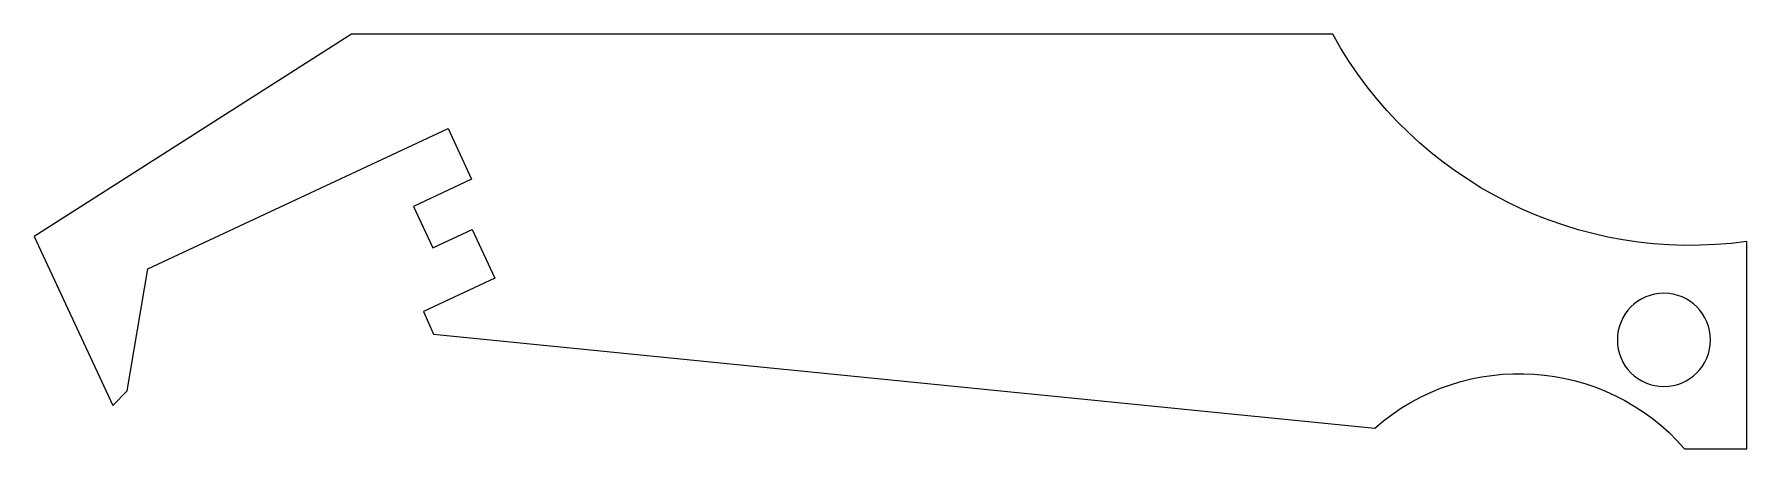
# Model space of a CAD drawing. Header units: millimetres. Extents: x 108.3 to 188.7, y 95.4 to 114.8.
import ezdxf

# ---------------------------------------------------------------- set-up
doc = ezdxf.new("R2010")
doc.units = ezdxf.units.MM
doc.header["$MEASUREMENT"] = 0
doc.layers.add('Ebene 1', color=7, linetype='Continuous', lineweight=0)

# ---------------------------------------------------------------- blocks, each defined once
blk = doc.blocks.new('Block_0')
at = {"layer": 'Ebene 1', "color": 254, "lineweight": 25}
blk.add_line((188.718, 95.409), (188.718, 95.409), dxfattribs=at)
blk = doc.blocks.new('Block_1')
at = {"layer": 'Ebene 1', "color": 254, "lineweight": 25}
blk.add_line((188.718, 105.128), (188.718, 105.128), dxfattribs=at)
blk = doc.blocks.new('Block_2')
at = {"layer": 'Ebene 1', "color": 254, "lineweight": 25}
blk.add_line((169.279, 114.847), (169.279, 114.847), dxfattribs=at)
blk = doc.blocks.new('Block_3')
at = {"layer": 'Ebene 1', "color": 254, "lineweight": 25}
blk.add_line((123.208, 114.847), (123.208, 114.847), dxfattribs=at)
blk = doc.blocks.new('Block_4')
at = {"layer": 'Ebene 1', "color": 254, "lineweight": 25}
blk.add_line((108.321, 105.366), (108.321, 105.366), dxfattribs=at)
blk = doc.blocks.new('Block_5')
at = {"layer": 'Ebene 1', "color": 254, "lineweight": 25}
blk.add_line((112.018, 97.439), (112.018, 97.439), dxfattribs=at)
blk = doc.blocks.new('Block_6')
at = {"layer": 'Ebene 1', "color": 254, "lineweight": 25}
blk.add_line((112.68, 98.12), (112.68, 98.12), dxfattribs=at)
blk = doc.blocks.new('Block_7')
at = {"layer": 'Ebene 1', "color": 254, "lineweight": 25}
blk.add_line((113.652, 103.852), (113.652, 103.852), dxfattribs=at)
blk = doc.blocks.new('Block_8')
at = {"layer": 'Ebene 1', "color": 254, "lineweight": 25}
blk.add_line((127.746, 110.424), (127.746, 110.424), dxfattribs=at)
blk = doc.blocks.new('Block_9')
at = {"layer": 'Ebene 1', "color": 254, "lineweight": 25}
blk.add_line((128.855, 108.046), (128.855, 108.046), dxfattribs=at)
blk = doc.blocks.new('Block_10')
at = {"layer": 'Ebene 1', "color": 254, "lineweight": 25}
blk.add_line((126.124, 106.773), (126.124, 106.773), dxfattribs=at)
blk = doc.blocks.new('Block_11')
at = {"layer": 'Ebene 1', "color": 254, "lineweight": 25}
blk.add_line((127.028, 104.835), (127.028, 104.835), dxfattribs=at)
blk = doc.blocks.new('Block_12')
at = {"layer": 'Ebene 1', "color": 254, "lineweight": 25}
blk.add_line((128.877, 105.697), (128.877, 105.697), dxfattribs=at)
blk = doc.blocks.new('Block_13')
at = {"layer": 'Ebene 1', "color": 254, "lineweight": 25}
blk.add_line((129.945, 103.407), (129.945, 103.407), dxfattribs=at)
blk = doc.blocks.new('Block_14')
at = {"layer": 'Ebene 1', "color": 254, "lineweight": 25}
blk.add_line((126.598, 101.846), (126.598, 101.846), dxfattribs=at)
blk = doc.blocks.new('Block_15')
at = {"layer": 'Ebene 1', "color": 254, "lineweight": 25}
blk.add_line((127.068, 100.779), (127.068, 100.779), dxfattribs=at)
blk = doc.blocks.new('Block_16')
at = {"layer": 'Ebene 1', "color": 254, "lineweight": 25}
blk.add_line((185.802, 95.409), (185.802, 95.409), dxfattribs=at)
blk = doc.blocks.new('Block_17')
at = {"layer": 'Ebene 1', "color": 254, "lineweight": 25}
blk.add_line((171.256, 96.38), (171.256, 96.38), dxfattribs=at)
blk = doc.blocks.new('Block_18')
at = {"layer": 'Ebene 1', "color": 254, "lineweight": 25}
blk.add_open_spline([(182.643, 100.511), (182.643, 99.303), (183.622, 98.324), (184.83, 98.324), (186.038, 98.324), (187.017, 99.303), (187.017, 100.511)], degree=3, knots=[0, 0, 0, 0, 1, 1, 1, 2, 2, 2, 2], dxfattribs=at)
blk = doc.blocks.new('Block_19')
at = {"layer": 'Ebene 1', "color": 254, "lineweight": 25}
blk.add_line((185.802, 95.409), (188.718, 95.409), dxfattribs=at)
blk = doc.blocks.new('Block_20')
at = {"layer": 'Ebene 1', "color": 254, "lineweight": 25}
blk.add_line((188.718, 95.409), (188.718, 105.128), dxfattribs=at)
blk = doc.blocks.new('Block_21')
at = {"layer": 'Ebene 1', "color": 254, "lineweight": 25}
blk.add_open_spline([(188.718, 105.128), (180.851, 104.03), (173.121, 107.895), (169.279, 114.847)], degree=3, dxfattribs=at)
blk = doc.blocks.new('Block_22')
at = {"layer": 'Ebene 1', "color": 254, "lineweight": 25}
blk.add_line((169.279, 114.847), (123.208, 114.847), dxfattribs=at)
blk = doc.blocks.new('Block_23')
at = {"layer": 'Ebene 1', "color": 254, "lineweight": 25}
blk.add_line((123.208, 114.847), (108.321, 105.366), dxfattribs=at)
blk = doc.blocks.new('Block_24')
at = {"layer": 'Ebene 1', "color": 254, "lineweight": 25}
blk.add_line((108.321, 105.366), (112.018, 97.439), dxfattribs=at)
blk = doc.blocks.new('Block_25')
at = {"layer": 'Ebene 1', "color": 254, "lineweight": 25}
blk.add_line((112.018, 97.439), (112.68, 98.12), dxfattribs=at)
blk = doc.blocks.new('Block_26')
at = {"layer": 'Ebene 1', "color": 254, "lineweight": 25}
blk.add_line((112.68, 98.12), (113.652, 103.852), dxfattribs=at)
blk = doc.blocks.new('Block_27')
at = {"layer": 'Ebene 1', "color": 254, "lineweight": 25}
blk.add_line((113.652, 103.852), (127.746, 110.424), dxfattribs=at)
blk = doc.blocks.new('Block_28')
at = {"layer": 'Ebene 1', "color": 254, "lineweight": 25}
blk.add_line((127.746, 110.424), (128.855, 108.046), dxfattribs=at)
blk = doc.blocks.new('Block_29')
at = {"layer": 'Ebene 1', "color": 254, "lineweight": 25}
blk.add_line((128.855, 108.046), (126.124, 106.773), dxfattribs=at)
blk = doc.blocks.new('Block_30')
at = {"layer": 'Ebene 1', "color": 254, "lineweight": 25}
blk.add_line((126.124, 106.773), (127.028, 104.835), dxfattribs=at)
blk = doc.blocks.new('Block_31')
at = {"layer": 'Ebene 1', "color": 254, "lineweight": 25}
blk.add_line((127.028, 104.835), (128.877, 105.697), dxfattribs=at)
blk = doc.blocks.new('Block_32')
at = {"layer": 'Ebene 1', "color": 254, "lineweight": 25}
blk.add_line((128.877, 105.697), (129.945, 103.407), dxfattribs=at)
blk = doc.blocks.new('Block_33')
at = {"layer": 'Ebene 1', "color": 254, "lineweight": 25}
blk.add_line((129.945, 103.407), (126.598, 101.846), dxfattribs=at)
blk = doc.blocks.new('Block_34')
at = {"layer": 'Ebene 1', "color": 254, "lineweight": 25}
blk.add_line((126.598, 101.846), (127.068, 100.779), dxfattribs=at)
blk = doc.blocks.new('Block_35')
at = {"layer": 'Ebene 1', "color": 254, "lineweight": 25}
blk.add_line((127.068, 100.779), (171.256, 96.38), dxfattribs=at)
blk = doc.blocks.new('Block_36')
at = {"layer": 'Ebene 1', "color": 254, "lineweight": 25}
blk.add_open_spline([(171.256, 96.38), (175.541, 100.129), (182.053, 99.694), (185.802, 95.409)], degree=3, dxfattribs=at)
blk = doc.blocks.new('Block_37')
at = {"layer": 'Ebene 1', "color": 254, "lineweight": 25}
blk.add_open_spline([(182.643, 100.511), (182.643, 99.303), (183.622, 98.324), (184.83, 98.324), (186.038, 98.324), (187.017, 99.303), (187.017, 100.511)], degree=3, knots=[0, 0, 0, 0, 1, 1, 1, 2, 2, 2, 2], dxfattribs=at)
blk = doc.blocks.new('Block_38')
at = {"layer": 'Ebene 1', "color": 254, "lineweight": 25}
blk.add_line((185.802, 95.409), (188.718, 95.409), dxfattribs=at)
blk = doc.blocks.new('Block_39')
at = {"layer": 'Ebene 1', "color": 254, "lineweight": 25}
blk.add_open_spline([(171.256, 96.38), (175.541, 100.129), (182.053, 99.694), (185.802, 95.409)], degree=3, dxfattribs=at)
blk = doc.blocks.new('Block_40')
at = {"layer": 'Ebene 1', "color": 254, "lineweight": 25}
blk.add_line((127.068, 100.779), (171.256, 96.38), dxfattribs=at)
blk = doc.blocks.new('Block_41')
at = {"layer": 'Ebene 1', "color": 254, "lineweight": 25}
blk.add_line((126.598, 101.846), (127.068, 100.779), dxfattribs=at)
blk = doc.blocks.new('Block_42')
at = {"layer": 'Ebene 1', "color": 254, "lineweight": 25}
blk.add_line((129.945, 103.407), (126.598, 101.846), dxfattribs=at)
blk = doc.blocks.new('Block_43')
at = {"layer": 'Ebene 1', "color": 254, "lineweight": 25}
blk.add_line((128.877, 105.697), (129.945, 103.407), dxfattribs=at)
blk = doc.blocks.new('Block_44')
at = {"layer": 'Ebene 1', "color": 254, "lineweight": 25}
blk.add_line((127.028, 104.835), (128.877, 105.697), dxfattribs=at)
blk = doc.blocks.new('Block_45')
at = {"layer": 'Ebene 1', "color": 254, "lineweight": 25}
blk.add_line((126.124, 106.773), (127.028, 104.835), dxfattribs=at)
blk = doc.blocks.new('Block_46')
at = {"layer": 'Ebene 1', "color": 254, "lineweight": 25}
blk.add_line((128.855, 108.046), (126.124, 106.773), dxfattribs=at)
blk = doc.blocks.new('Block_47')
at = {"layer": 'Ebene 1', "color": 254, "lineweight": 25}
blk.add_line((127.746, 110.424), (128.855, 108.046), dxfattribs=at)
blk = doc.blocks.new('Block_48')
at = {"layer": 'Ebene 1', "color": 254, "lineweight": 25}
blk.add_line((113.652, 103.852), (127.746, 110.424), dxfattribs=at)
blk = doc.blocks.new('Block_49')
at = {"layer": 'Ebene 1', "color": 254, "lineweight": 25}
blk.add_line((112.68, 98.12), (113.652, 103.852), dxfattribs=at)
blk = doc.blocks.new('Block_50')
at = {"layer": 'Ebene 1', "color": 254, "lineweight": 25}
blk.add_line((112.018, 97.439), (112.68, 98.12), dxfattribs=at)
blk = doc.blocks.new('Block_51')
at = {"layer": 'Ebene 1', "color": 254, "lineweight": 25}
blk.add_line((108.321, 105.366), (112.018, 97.439), dxfattribs=at)
blk = doc.blocks.new('Block_52')
at = {"layer": 'Ebene 1', "color": 254, "lineweight": 25}
blk.add_line((123.208, 114.847), (108.321, 105.366), dxfattribs=at)
blk = doc.blocks.new('Block_53')
at = {"layer": 'Ebene 1', "color": 254, "lineweight": 25}
blk.add_line((169.279, 114.847), (123.208, 114.847), dxfattribs=at)
blk = doc.blocks.new('Block_54')
at = {"layer": 'Ebene 1', "color": 254, "lineweight": 25}
blk.add_open_spline([(188.718, 105.128), (180.851, 104.03), (173.121, 107.895), (169.279, 114.847)], degree=3, dxfattribs=at)
blk = doc.blocks.new('Block_55')
at = {"layer": 'Ebene 1', "color": 254, "lineweight": 25}
blk.add_line((188.718, 95.409), (188.718, 105.128), dxfattribs=at)
blk = doc.blocks.new('Block_56')
at = {"layer": 'Ebene 1', "color": 254, "lineweight": 25}
blk.add_line((182.643, 100.511), (182.643, 100.511), dxfattribs=at)
blk = doc.blocks.new('Block_57')
at = {"layer": 'Ebene 1', "color": 254, "lineweight": 25}
blk.add_open_spline([(187.017, 100.511), (187.017, 101.719), (186.038, 102.698), (184.83, 102.698), (183.622, 102.698), (182.643, 101.719), (182.643, 100.511)], degree=3, knots=[0, 0, 0, 0, 1, 1, 1, 2, 2, 2, 2], dxfattribs=at)
blk = doc.blocks.new('Block_58')
at = {"layer": 'Ebene 1', "color": 254, "lineweight": 25}
blk.add_line((187.017, 100.511), (187.017, 100.511), dxfattribs=at)
blk = doc.blocks.new('Block_59')
at = {"layer": 'Ebene 1', "color": 254, "lineweight": 25}
blk.add_open_spline([(187.017, 100.511), (187.017, 101.719), (186.038, 102.698), (184.83, 102.698), (183.622, 102.698), (182.643, 101.719), (182.643, 100.511)], degree=3, knots=[0, 0, 0, 0, 1, 1, 1, 2, 2, 2, 2], dxfattribs=at)
blk = doc.blocks.new('Block_60')
at = {"layer": 'Ebene 1', "color": 254, "lineweight": 25}
blk.add_line((183.061, 99.226), (183.061, 99.226), dxfattribs=at)
blk = doc.blocks.new('Block_61')
at = {"layer": 'Ebene 1', "color": 254, "lineweight": 25}
blk.add_line((184.154, 98.431), (184.154, 98.431), dxfattribs=at)
blk = doc.blocks.new('Block_62')
at = {"layer": 'Ebene 1', "color": 254, "lineweight": 25}
blk.add_line((185.506, 98.431), (185.506, 98.431), dxfattribs=at)
blk = doc.blocks.new('Block_63')
at = {"layer": 'Ebene 1', "color": 254, "lineweight": 25}
blk.add_line((186.599, 99.226), (186.599, 99.226), dxfattribs=at)
blk = doc.blocks.new('Block_64')
at = {"layer": 'Ebene 1', "color": 254, "lineweight": 25}
blk.add_line((181.083, 105.603), (181.083, 105.603), dxfattribs=at)
blk = doc.blocks.new('Block_65')
at = {"layer": 'Ebene 1', "color": 254, "lineweight": 25}
blk.add_line((174.24, 109.024), (174.24, 109.024), dxfattribs=at)
blk = doc.blocks.new('Block_66')
at = {"layer": 'Ebene 1', "color": 254, "lineweight": 25}
blk.add_line((176.044, 98.735), (176.044, 98.735), dxfattribs=at)
blk = doc.blocks.new('Block_67')
at = {"layer": 'Ebene 1', "color": 254, "lineweight": 25}
blk.add_line((181.369, 98.379), (181.369, 98.379), dxfattribs=at)
blk = doc.blocks.new('Block_68')
at = {"layer": 'Ebene 1', "color": 254, "lineweight": 25}
blk.add_line((186.599, 101.797), (186.599, 101.797), dxfattribs=at)
blk = doc.blocks.new('Block_69')
at = {"layer": 'Ebene 1', "color": 254, "lineweight": 25}
blk.add_line((185.506, 102.591), (185.506, 102.591), dxfattribs=at)
blk = doc.blocks.new('Block_70')
at = {"layer": 'Ebene 1', "color": 254, "lineweight": 25}
blk.add_line((184.154, 102.591), (184.154, 102.591), dxfattribs=at)
blk = doc.blocks.new('Block_71')
at = {"layer": 'Ebene 1', "color": 254, "lineweight": 25}
blk.add_line((183.061, 101.797), (183.061, 101.797), dxfattribs=at)
blk = doc.blocks.new('Block_72')
at = {"layer": 'Ebene 1', "color": 254, "lineweight": 25}
blk.add_line((187.017, 100.511), (187.017, 100.511), dxfattribs=at)
blk = doc.blocks.new('Block_73')
at = {"layer": 'Ebene 1', "color": 254, "lineweight": 25}
blk.add_line((182.643, 100.511), (182.643, 100.511), dxfattribs=at)
blk = doc.blocks.new('Block_74')
at = {"layer": 'Ebene 1', "color": 254, "lineweight": 25}
blk.add_line((182.643, 100.511), (182.643, 100.511), dxfattribs=at)
blk = doc.blocks.new('Block_75')
at = {"layer": 'Ebene 1', "color": 254, "lineweight": 25}
blk.add_line((187.017, 100.511), (187.017, 100.511), dxfattribs=at)
blk = doc.blocks.new('Block_76')
at = {"layer": 'Ebene 1', "color": 254, "lineweight": 25}
blk.add_line((185.802, 95.409), (185.802, 95.409), dxfattribs=at)
blk = doc.blocks.new('Block_77')
at = {"layer": 'Ebene 1', "color": 254, "lineweight": 25}
blk.add_line((188.718, 95.409), (188.718, 95.409), dxfattribs=at)
blk = doc.blocks.new('Block_78')
at = {"layer": 'Ebene 1', "color": 254, "lineweight": 25}
blk.add_line((188.718, 95.409), (188.718, 95.409), dxfattribs=at)
blk = doc.blocks.new('Block_79')
at = {"layer": 'Ebene 1', "color": 254, "lineweight": 25}
blk.add_line((185.802, 95.409), (185.802, 95.409), dxfattribs=at)
blk = doc.blocks.new('Block_80')
at = {"layer": 'Ebene 1', "color": 254, "lineweight": 25}
blk.add_line((188.718, 105.128), (188.718, 105.128), dxfattribs=at)
blk = doc.blocks.new('Block_81')
at = {"layer": 'Ebene 1', "color": 254, "lineweight": 25}
blk.add_line((188.718, 105.128), (188.718, 105.128), dxfattribs=at)
blk = doc.blocks.new('Block_82')
at = {"layer": 'Ebene 1', "color": 254, "lineweight": 25}
blk.add_line((169.279, 114.847), (169.279, 114.847), dxfattribs=at)
blk = doc.blocks.new('Block_83')
at = {"layer": 'Ebene 1', "color": 254, "lineweight": 25}
blk.add_line((169.279, 114.847), (169.279, 114.847), dxfattribs=at)
blk = doc.blocks.new('Block_84')
at = {"layer": 'Ebene 1', "color": 254, "lineweight": 25}
blk.add_line((123.208, 114.847), (123.208, 114.847), dxfattribs=at)
blk = doc.blocks.new('Block_85')
at = {"layer": 'Ebene 1', "color": 254, "lineweight": 25}
blk.add_line((123.208, 114.847), (123.208, 114.847), dxfattribs=at)
blk = doc.blocks.new('Block_86')
at = {"layer": 'Ebene 1', "color": 254, "lineweight": 25}
blk.add_line((108.321, 105.366), (108.321, 105.366), dxfattribs=at)
blk = doc.blocks.new('Block_87')
at = {"layer": 'Ebene 1', "color": 254, "lineweight": 25}
blk.add_line((108.321, 105.366), (108.321, 105.366), dxfattribs=at)
blk = doc.blocks.new('Block_88')
at = {"layer": 'Ebene 1', "color": 254, "lineweight": 25}
blk.add_line((112.018, 97.439), (112.018, 97.439), dxfattribs=at)
blk = doc.blocks.new('Block_89')
at = {"layer": 'Ebene 1', "color": 254, "lineweight": 25}
blk.add_line((112.018, 97.439), (112.018, 97.439), dxfattribs=at)
blk = doc.blocks.new('Block_90')
at = {"layer": 'Ebene 1', "color": 254, "lineweight": 25}
blk.add_line((112.68, 98.12), (112.68, 98.12), dxfattribs=at)
blk = doc.blocks.new('Block_91')
at = {"layer": 'Ebene 1', "color": 254, "lineweight": 25}
blk.add_line((112.68, 98.12), (112.68, 98.12), dxfattribs=at)
blk = doc.blocks.new('Block_92')
at = {"layer": 'Ebene 1', "color": 254, "lineweight": 25}
blk.add_line((113.652, 103.852), (113.652, 103.852), dxfattribs=at)
blk = doc.blocks.new('Block_93')
at = {"layer": 'Ebene 1', "color": 254, "lineweight": 25}
blk.add_line((113.652, 103.852), (113.652, 103.852), dxfattribs=at)
blk = doc.blocks.new('Block_94')
at = {"layer": 'Ebene 1', "color": 254, "lineweight": 25}
blk.add_line((127.746, 110.424), (127.746, 110.424), dxfattribs=at)
blk = doc.blocks.new('Block_95')
at = {"layer": 'Ebene 1', "color": 254, "lineweight": 25}
blk.add_line((127.746, 110.424), (127.746, 110.424), dxfattribs=at)
blk = doc.blocks.new('Block_96')
at = {"layer": 'Ebene 1', "color": 254, "lineweight": 25}
blk.add_line((128.855, 108.046), (128.855, 108.046), dxfattribs=at)
blk = doc.blocks.new('Block_97')
at = {"layer": 'Ebene 1', "color": 254, "lineweight": 25}
blk.add_line((128.855, 108.046), (128.855, 108.046), dxfattribs=at)
blk = doc.blocks.new('Block_98')
at = {"layer": 'Ebene 1', "color": 254, "lineweight": 25}
blk.add_line((126.124, 106.773), (126.124, 106.773), dxfattribs=at)
blk = doc.blocks.new('Block_99')
at = {"layer": 'Ebene 1', "color": 254, "lineweight": 25}
blk.add_line((126.124, 106.773), (126.124, 106.773), dxfattribs=at)
blk = doc.blocks.new('Block_100')
at = {"layer": 'Ebene 1', "color": 254, "lineweight": 25}
blk.add_line((127.028, 104.835), (127.028, 104.835), dxfattribs=at)
blk = doc.blocks.new('Block_101')
at = {"layer": 'Ebene 1', "color": 254, "lineweight": 25}
blk.add_line((127.028, 104.835), (127.028, 104.835), dxfattribs=at)
blk = doc.blocks.new('Block_102')
at = {"layer": 'Ebene 1', "color": 254, "lineweight": 25}
blk.add_line((128.877, 105.697), (128.877, 105.697), dxfattribs=at)
blk = doc.blocks.new('Block_103')
at = {"layer": 'Ebene 1', "color": 254, "lineweight": 25}
blk.add_line((128.877, 105.697), (128.877, 105.697), dxfattribs=at)
blk = doc.blocks.new('Block_104')
at = {"layer": 'Ebene 1', "color": 254, "lineweight": 25}
blk.add_line((129.945, 103.407), (129.945, 103.407), dxfattribs=at)
blk = doc.blocks.new('Block_105')
at = {"layer": 'Ebene 1', "color": 254, "lineweight": 25}
blk.add_line((129.945, 103.407), (129.945, 103.407), dxfattribs=at)
blk = doc.blocks.new('Block_106')
at = {"layer": 'Ebene 1', "color": 254, "lineweight": 25}
blk.add_line((126.598, 101.846), (126.598, 101.846), dxfattribs=at)
blk = doc.blocks.new('Block_107')
at = {"layer": 'Ebene 1', "color": 254, "lineweight": 25}
blk.add_line((126.598, 101.846), (126.598, 101.846), dxfattribs=at)
blk = doc.blocks.new('Block_108')
at = {"layer": 'Ebene 1', "color": 254, "lineweight": 25}
blk.add_line((127.068, 100.779), (127.068, 100.779), dxfattribs=at)
blk = doc.blocks.new('Block_109')
at = {"layer": 'Ebene 1', "color": 254, "lineweight": 25}
blk.add_line((127.068, 100.779), (127.068, 100.779), dxfattribs=at)
blk = doc.blocks.new('Block_110')
at = {"layer": 'Ebene 1', "color": 254, "lineweight": 25}
blk.add_line((171.256, 96.38), (171.256, 96.38), dxfattribs=at)
blk = doc.blocks.new('Block_111')
at = {"layer": 'Ebene 1', "color": 254, "lineweight": 25}
blk.add_line((171.256, 96.38), (171.256, 96.38), dxfattribs=at)

msp = doc.modelspace()

# ---------------------------------------------------------------- block references
at = {"layer": 'Ebene 1'}
for name in ['Block_23', 'Block_52', 'Block_3', 'Block_22', 'Block_53', 'Block_84', 'Block_85', 'Block_2', 'Block_21', 'Block_54', 'Block_82', 'Block_83', 'Block_27', 'Block_48', 'Block_8', 'Block_28', 'Block_47', 'Block_94', 'Block_95', 'Block_65', 'Block_29', 'Block_46', 'Block_9', 'Block_96', 'Block_97', 'Block_10', 'Block_30', 'Block_45', 'Block_98', 'Block_99', 'Block_4', 'Block_24', 'Block_51', 'Block_86', 'Block_87', 'Block_31', 'Block_44', 'Block_12', 'Block_32', 'Block_43', 'Block_102', 'Block_103', 'Block_64', 'Block_11', 'Block_100', 'Block_101', 'Block_1', 'Block_20', 'Block_55', 'Block_80', 'Block_81', 'Block_26', 'Block_49', 'Block_7', 'Block_92', 'Block_93', 'Block_33', 'Block_42', 'Block_13', 'Block_104', 'Block_105', 'Block_57', 'Block_59', 'Block_70', 'Block_69', 'Block_14', 'Block_34', 'Block_41', 'Block_106', 'Block_107', 'Block_71', 'Block_68', 'Block_15', 'Block_35', 'Block_40', 'Block_108', 'Block_109', 'Block_18', 'Block_37', 'Block_56', 'Block_73', 'Block_74', 'Block_58', 'Block_72', 'Block_75', 'Block_36', 'Block_39', 'Block_60', 'Block_63', 'Block_25', 'Block_50', 'Block_6', 'Block_90', 'Block_91', 'Block_66', 'Block_67', 'Block_61', 'Block_62', 'Block_5', 'Block_88', 'Block_89', 'Block_17', 'Block_110', 'Block_111', 'Block_16', 'Block_19', 'Block_38', 'Block_76', 'Block_79', 'Block_0', 'Block_77', 'Block_78']:
    msp.add_blockref(name, (0, 0), dxfattribs=at)

doc.saveas('drawing.dxf')
